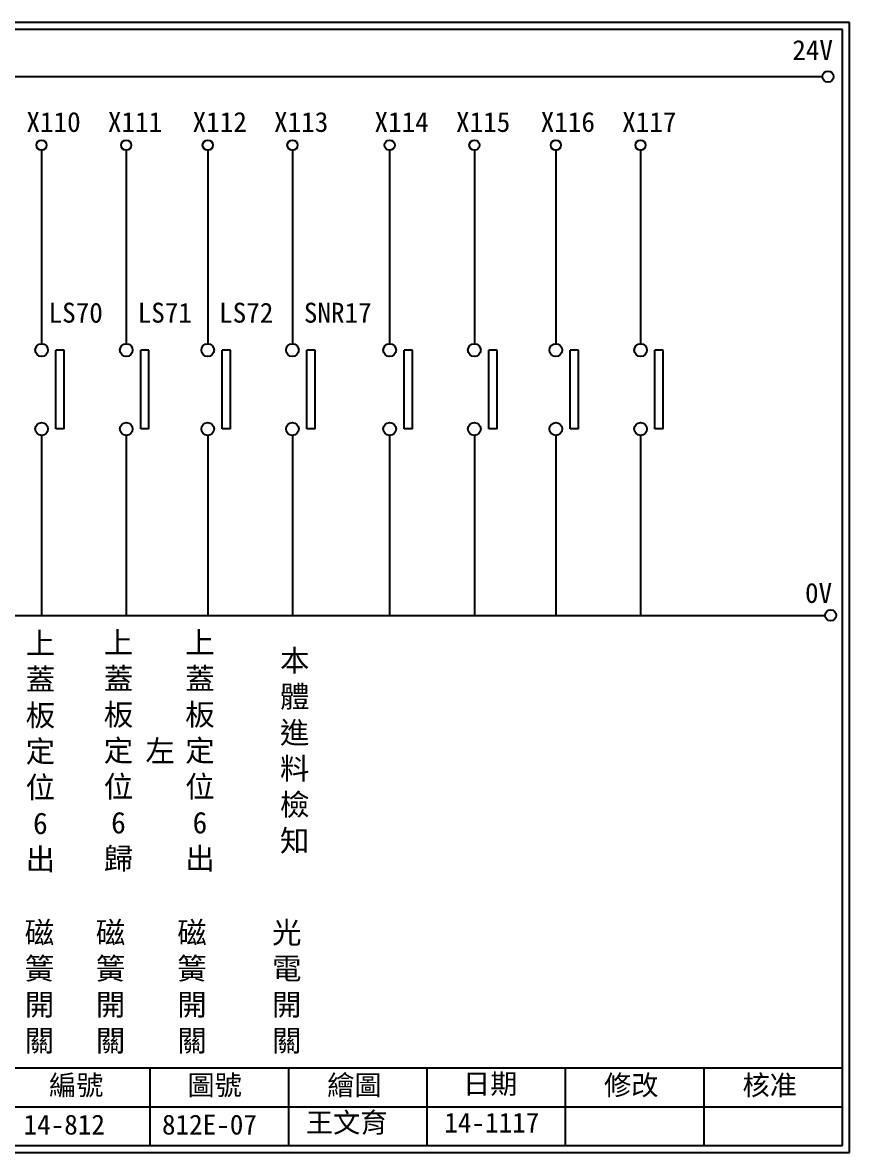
# Model space of a CAD drawing. Extents: x 275 to 562, y 265 to 469.
# Drawn here: x 412.6 to 561.9, y 264.9 to 468.9 of the extents above; entities that cross this region are included whole.
import ezdxf

# ---------------------------------------------------------------- set-up
doc = ezdxf.new("R2010")
doc.units = 0
doc.layers.get('0').update_dxf_attribs({"linetype": 'CONTINUOUS'})
doc.layers.add('圖框層', color=7, linetype='CONTINUOUS')
doc.layers.add('標尺寸層', color=3, linetype='CONTINUOUS')
doc.styles.add('CNS', font='romanc.shx', dxfattribs={"bigfont": 'chineset.shx'})
doc.styles.add('STSL', font='kaiu.ttf')

msp = doc.modelspace()

# ---------------------------------------------------------------- linework, layer by layer
for p, q in [((420.12, 409.78), (418.61, 409.78)), ((435.41, 409.78), (433.91, 409.78)), ((450.13, 409.78), (448.62, 409.78)), ((465.42, 409.78), (463.92, 409.78)), ((482.98, 409.78), (481.48, 409.78)), ((498.28, 409.78), (496.77, 409.78)), ((512.99, 409.78), (511.48, 409.78)), ((528.28, 409.78), (526.78, 409.78)), ((420.12, 395.55), (418.61, 395.55)), ((435.41, 395.55), (433.91, 395.55)), ((450.13, 395.55), (448.62, 395.55)), ((465.42, 395.55), (463.92, 395.55)), ((482.98, 395.55), (481.48, 395.55)), ((498.28, 395.55), (496.77, 395.55)), ((512.99, 395.55), (511.48, 395.55)), ((528.28, 395.55), (526.78, 395.55))]:
    msp.add_line(p, q)
for centre in [(558.02, 459.17), (558.5, 361.9)]:
    msp.add_circle(centre, 1)
at = {"layer": '圖框層', "color": 7}
for p, q in [((561.9, 468.91), (274.9, 468.91)), ((560.65, 467.66), (276.15, 467.66)), ((560.65, 266.2), (560.65, 467.66)), ((561.9, 264.95), (561.9, 468.91)), ((276.15, 280.2), (560.65, 280.2)), ((435.65, 266.2), (435.65, 280.2)), ((460.65, 266.2), (460.65, 280.2)), ((485.65, 266.2), (485.65, 280.2)), ((510.65, 266.2), (510.65, 280.2)), ((535.65, 266.2), (535.65, 280.2)), ((410.65, 273.2), (560.65, 273.2)), ((276.15, 266.2), (560.65, 266.2)), ((274.9, 264.95), (561.9, 264.95))]:
    msp.add_line(p, q, dxfattribs=at)
at = {"layer": '標尺寸層', "color": 7}
for p, q in [((279.42, 459.17), (557.02, 459.17)), ((416.01, 445.86), (416.01, 410.93)), ((431.3, 445.86), (431.3, 410.93)), ((446.02, 445.86), (446.02, 410.93)), ((461.31, 445.86), (461.31, 410.93)), ((478.87, 445.86), (478.87, 410.93)), ((494.17, 445.86), (494.17, 410.93)), ((508.88, 445.86), (508.88, 410.93)), ((524.18, 445.86), (524.18, 410.93)), ((418.61, 395.55), (418.61, 409.78)), ((420.12, 395.55), (420.12, 409.78)), ((433.91, 395.55), (433.91, 409.78)), ((435.41, 395.55), (435.41, 409.78)), ((448.62, 395.55), (448.62, 409.78)), ((450.13, 395.55), (450.13, 409.78)), ((463.92, 395.55), (463.92, 409.78)), ((465.42, 395.55), (465.42, 409.78)), ((481.48, 395.55), (481.48, 409.78)), ((482.98, 395.55), (482.98, 409.78)), ((496.77, 395.55), (496.77, 409.78)), ((498.28, 395.55), (498.28, 409.78)), ((511.48, 395.55), (511.48, 409.78)), ((512.99, 395.55), (512.99, 409.78)), ((526.78, 395.55), (526.78, 409.78)), ((528.28, 395.55), (528.28, 409.78)), ((416.01, 394.41), (416.01, 361.9)), ((416.01, 394.4), (416.01, 361.9)), ((431.3, 394.41), (431.3, 361.9)), ((431.3, 394.4), (431.3, 361.9)), ((446.02, 394.41), (446.02, 361.9)), ((446.02, 394.4), (446.02, 361.9)), ((461.31, 394.41), (461.31, 361.9)), ((461.31, 394.4), (461.31, 361.9)), ((478.87, 394.41), (478.87, 361.9)), ((478.87, 394.4), (478.87, 361.9)), ((494.17, 394.41), (494.17, 361.9)), ((494.17, 394.4), (494.17, 361.9)), ((508.88, 394.41), (508.88, 361.9)), ((508.88, 394.4), (508.88, 361.9)), ((524.18, 394.41), (524.18, 361.9)), ((524.18, 394.4), (524.18, 361.9)), ((279.63, 361.9), (557.5, 361.9))]:
    msp.add_line(p, q, dxfattribs=at)
for centre, radius in [((416.01, 446.78), 0.92), ((431.3, 446.78), 0.92), ((431.3, 446.78), 0.92), ((446.02, 446.78), 0.92), ((461.31, 446.78), 0.92), ((478.87, 446.78), 0.92), ((494.17, 446.78), 0.92), ((494.17, 446.78), 0.92), ((508.88, 446.78), 0.92), ((524.18, 446.78), 0.92), ((416.01, 409.78), 1.15), ((431.3, 409.78), 1.15), ((446.02, 409.78), 1.15), ((461.31, 409.78), 1.15), ((478.87, 409.78), 1.15), ((494.17, 409.78), 1.15), ((508.88, 409.78), 1.15), ((524.18, 409.78), 1.15), ((416.01, 395.55), 1.15), ((431.3, 395.55), 1.15), ((446.02, 395.55), 1.15), ((461.31, 395.55), 1.15), ((478.87, 395.55), 1.15), ((494.17, 395.55), 1.15), ((508.88, 395.55), 1.15), ((524.18, 395.55), 1.15)]:
    msp.add_circle(centre, radius, dxfattribs=at)

# ---------------------------------------------------------------- texts
at = {"layer": '圖框層', "color": 4, "style": 'STSL'}
for s, p in [('24V', (551.58, 462.16)), ('X110', (413.28, 449.18)), ('X111', (427.99, 449.18)), ('X112', (443.29, 449.18)), ('X113', (458, 449.18)), ('X114', (476.14, 449.18)), ('X115', (490.86, 449.18)), ('X116', (506.15, 449.18)), ('X117', (520.86, 449.18)), ('LS70 ', (417.28, 414.74)), ('LS71 ', (433.37, 414.74)), ('LS72 ', (448.08, 414.74)), ('SNR17', (463.38, 414.74)), ('0V', (553.88, 364.15)), ('繪圖', (467.59, 275.29)), ('日期', (492.12, 275.53)), ('編號', (417.36, 275.28)), ('圖號', (442.36, 275.28)), ('修改', (517.59, 275.29)), ('核准', (542.59, 275.29)), ('14-812', (412.76, 268.17)), ('812E-07', (437.76, 268.17)), ('王文育', (463.75, 268.53)), ('14-1117', (488.75, 268.53))]:
    msp.add_text(s, height=3.6, dxfattribs=at).set_placement(p)
at = {"layer": '標尺寸層', "color": 7, "char_height": 3.9, "width": 4.9608, "attachment_point": 5, "style": 'CNS'}
for s, insert in [('{\\fDFKai-SB|b0|i0|c136|p65;上蓋板\\P定位6\\P出}', (415.8, 337.15)), ('{\\fDFKai-SB|b0|i0|c136|p65;上蓋板\\P定位6\\P歸}', (429.9, 337.28)), ('{\\fDFKai-SB|b0|i0|c136|p65;上蓋板\\P定位6\\P出}', (444.61, 337.28)), ('{\\fDFKai-SB|b0|i0|c136|p65;本體進料檢知}', (461.72, 337.28)), ('{\\fDFKai-SB|b0|i0|c136|p65;左}', (437.42, 337.28)), ('{\\fDFKai-SB|b0|i0|c136|p65;磁簧開關}', (415.63, 294.67)), ('{\\fDFKai-SB|b0|i0|c136|p65;磁簧開關}', (428.47, 294.67)), ('{\\fDFKai-SB|b0|i0|c136|p65;磁簧開關}', (443.18, 294.67)), ('{\\fDFKai-SB|b0|i0|c136|p65;光電開關}', (460.29, 294.67))]:
    msp.add_mtext(s, dxfattribs=dict(at, insert=insert))

doc.saveas('drawing.dxf')
